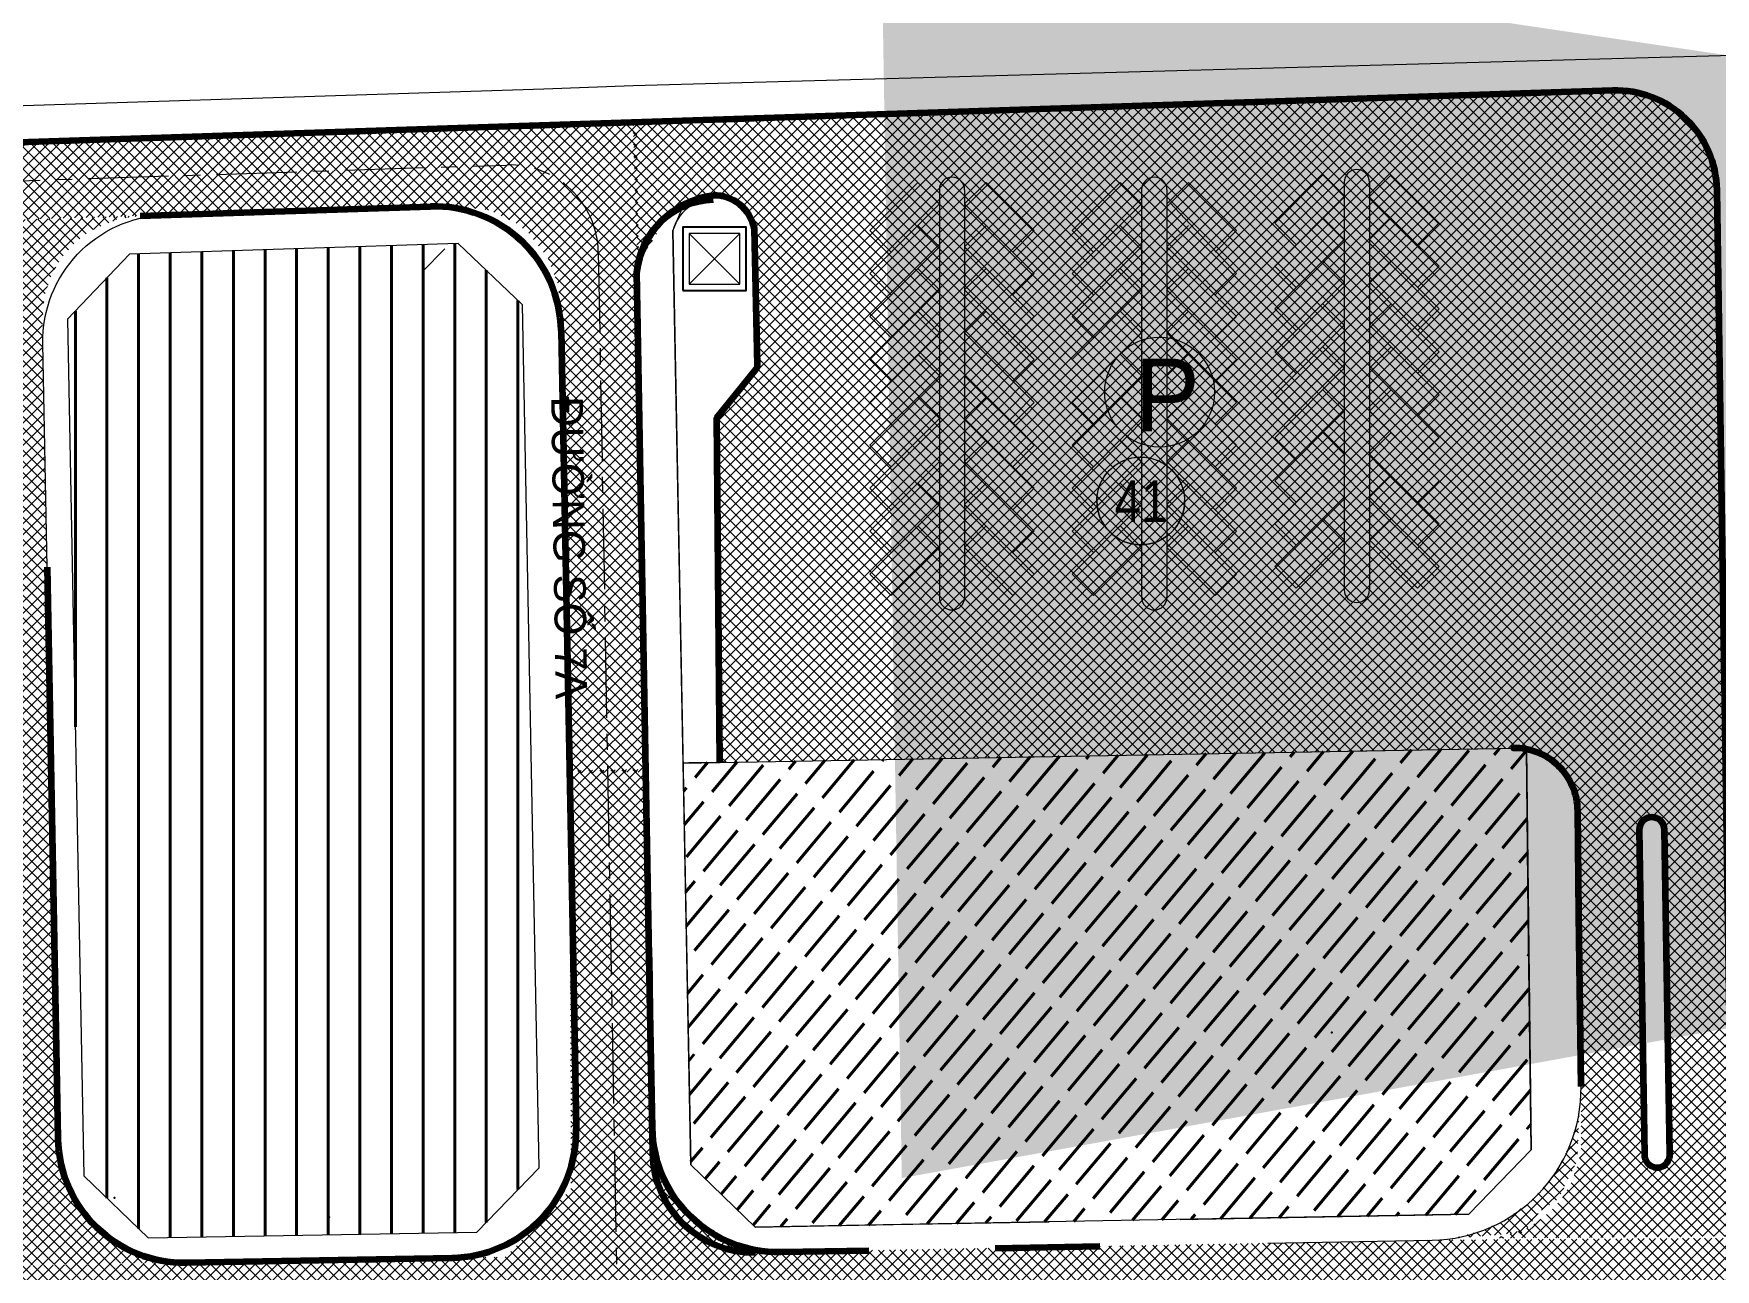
# Model space of a CAD drawing. Header units: millimetres. Extents: x 89040 to 596321, y -313033 to 2401191.
# Drawn here: x 595655.9 to 595788.9, y 1200717.1 to 1200814.8 of the extents above; entities that cross this region are included whole.
import ezdxf

# ---------------------------------------------------------------- set-up
doc = ezdxf.new("R2010")
doc.units = ezdxf.units.MM
doc.header["$MEASUREMENT"] = 0
doc.linetypes.add('CENTER', pattern=[50.800000000000004, 31.75, -6.349999999999999, 6.349999999999999, -6.349999999999999])
doc.layers.get('0').update_dxf_attribs({"color": 251, "lineweight": 9})
for name, color, linetype, lineweight in [('1', 8, 'Continuous', 13), ('2', 6, 'Continuous', 25), ('3', 8, 'Continuous', 9), ('BONGDO', 251, 'Continuous', 9), ('H-Dcu moi', 50, 'Continuous', 40), ('HACHT-CHUNGCU', 41, 'Continuous', 40), ('KICHTHUOC', 2, 'Continuous', 18), ('LEDUONG', 6, 'Continuous', 20), ('LONGDUONG', 4, 'Continuous', 90), ('SO', 61, 'Continuous', 18), ('TEXT', 7, 'Continuous', 25), ('THAY', 163, 'Continuous', 15), ('truc', 8, 'CENTER', 9)]:
    doc.layers.add(name, color=color, linetype=linetype, lineweight=lineweight)
doc.layers.add('DUONG NOI BO CONG TRINH', color=7, linetype='Continuous', lineweight=20, true_color=0x5e5e5e)
doc.layers.add('NOI-SUY-5', color=5, linetype='Continuous')
doc.styles.add('200_dim', font='VAVON.TTF', dxfattribs={"height": 400})
doc.styles.add('FRANKO', font='VFRANKO.TTF')
doc.styles.add('STYLE1', font='VFRANKO.TTF')
doc.styles.add('STYLE2', font='VHELVCN.TTF')
doc.dimstyles.new('dim200', dxfattribs={"dimtxt": 1, "dimasz": 300, "dimexe": 200, "dimexo": 200, "dimgap": 50, "dimtad": 1, "dimdec": 0, "dimtxsty": '200_dim', "dimblk": 'STIK', "dimcen": -250, "dimdle": 100, "dimclrd": 256, "dimclre": 256, "dimclrt": 42, "dimadec": 0, "dimazin": 0, "dimtfac": 1, "dimtdec": 0, "dimtix": 1, "dimtmove": 2, "dimatfit": 3, "dimfxl": 1, "dimlwd": 9, "dimlwe": 9, "dimarcsym": 0})
pattern_1 = [(45, (594650.3527654881, 1198136.11866812), (-0.4419417382415922, 0.4419417382415923), []), (135, (594650.3527654881, 1198136.11866812), (-0.4419417382415923, -0.4419417382415922), [])]
pattern_2 = [(45, (27179.21699432831, -3.795911343069747), (-0.4419417382415922, 0.4419417382415923), []), (135, (27179.21699432831, -3.795911343069747), (-0.4419417382415923, -0.4419417382415922), [])]

# ---------------------------------------------------------------- blocks, each defined once
blk = doc.blocks.new('STIK')
h = blk.add_hatch(color=256)
edge = h.paths.add_edge_path()
edge.add_line((-0.1621320343547268, -0.3742640687123639), (0.374264068712364, 0.1621320343565458))
edge.add_arc((0.2681980515335454, 0.2681980515344549), 0.1500000000005398, 315.0000000002456, 495.0000000002457)
edge.add_line((0.1621320343547268, 0.3742640687123639), (-0.374264068712364, -0.1621320343565458))
edge.add_arc((-0.2681980515335454, -0.2681980515344549), 0.1500000000005398, 135.0000000002456, 315.0000000002456)
for p, q in [((0, 0.2121320343567277), (0, 1)), ((-0.2121320343576372, 0), (-1, 0)), ((1, 0), (0.2121320343576372, 0)), ((0, -1), (0, -0.2121320343567277))]:
    blk.add_line(p, q)
blk.add_lwpolyline([(-0.1621320343547268, -0.3742640687123639), (0.3742640687123639, 0.1621320343565458, 0.9999999999999998), (0.1621320343547268, 0.3742640687123639), (-0.3742640687123639, -0.1621320343565458, 0.9999999999999998)], format="xyb", close=True)

msp = doc.modelspace()

# ---------------------------------------------------------------- hatches: boundary and pattern name
at = {"layer": 'DUONG NOI BO CONG TRINH'}
h = msp.add_hatch(dxfattribs=at)
h.set_pattern_fill('NET', color=256, scale=5, angle=45, style=0)
h.set_pattern_definition(pattern_1)
edge = h.paths.add_edge_path(flags=16)
edge.add_arc((595784.3187717149, 1200726.140799919), 0.9999999999657214, 180.79201040311, 360.7920104164513)
edge.add_line((595785.3186761761, 1200726.154622668), (595784.9007683643, 1200751.845415613))
edge.add_arc((595783.9008639031, 1200751.831592864), 0.9999999999657568, 0.7920104164514769, 180.79201040311)
edge.add_line((595782.9009594419, 1200751.817770115), (595783.3188672537, 1200726.12697717))
edge = h.paths.add_edge_path(flags=16)
edge.add_arc((595783.6758683661, 1200772.6468835), 0.9999999999657214, 180.79201040311, 360.7920104164513)
edge.add_line((595784.6757728272, 1200772.660706249), (595784.2578650155, 1200798.351499195))
edge.add_arc((595783.2579605543, 1200798.337676446), 0.9999999999657568, 0.7920104164514769, 180.79201040311)
edge.add_line((595782.2580560931, 1200798.323853697), (595782.675963905, 1200772.633060751))
edge = h.paths.add_edge_path()
edge.add_arc((595781.0537878235, 1200802.261933951), 7.999999999999999, 0.8695100700182821, 91.86574210378832)
edge.add_line((595780.7933271184, 1200810.257692841), (595703.3119275096, 1200807.733747303))
edge.add_line((595703.3119275097, 1200807.733747303), (595703.6795918643, 1200796.446994737))
edge.add_line((595703.6795918643, 1200796.446994736), (595706.0489402533, 1200800.380361289))
edge.add_line((595706.0489402533, 1200800.380361289), (595707.4315483322, 1200801.141817158))
edge.add_line((595707.4315483322, 1200801.141817158), (595709.1717172768, 1200801.869785498))
edge.add_line((595709.1717172768, 1200801.869785498), (595710.7427985759, 1200801.612828475))
edge.add_line((595710.7427985759, 1200801.612828475), (595711.7731213021, 1200801.248270111))
edge.add_line((595711.7731213021, 1200801.248270111), (595712.3384995336, 1200800.660324462))
edge.add_line((595712.3384995336, 1200800.660324462), (595712.9292073196, 1200799.323765593))
edge.add_line((595712.9292073196, 1200799.323765593), (595713.0490648038, 1200793.94129698))
edge.add_line((595713.0490648038, 1200793.94129698), (595713.1419018152, 1200788.38685724))
edge.add_line((595713.1419018152, 1200788.38685724), (595709.9415220519, 1200784.387269504))
edge.add_line((595709.9415220522, 1200784.387269504), (595710.1798717582, 1200757.159460765))
edge.add_line((595710.1798717581, 1200757.159460765), (595773.0368211541, 1200758.287406613))
edge.add_line((595773.0368211541, 1200758.287406613), (595774.9147836545, 1200757.921331175))
edge.add_line((595774.9147836545, 1200757.921331175), (595776.5209901276, 1200756.873569822))
edge.add_line((595776.5209901276, 1200756.873569822), (595777.7430766734, 1200754.975944142))
edge.add_line((595777.7430766734, 1200754.975944142), (595778.0365244952, 1200753.341872209))
edge.add_line((595778.0365244951, 1200753.341872209), (595778.267958227, 1200734.063771424))
edge.add_line((595778.267958227, 1200734.063771424), (595778.3227643179, 1200726.775924598))
edge.add_line((595778.322764318, 1200726.775924598), (595778.0989880984, 1200725.463488293))
edge.add_line((595778.0989880983, 1200725.463488293), (595777.5073976913, 1200723.881850136))
edge.add_line((595777.5073976913, 1200723.881850136), (595776.8192368725, 1200722.750604356))
edge.add_line((595776.8192368725, 1200722.750604356), (595775.8972274186, 1200721.693316838))
edge.add_line((595775.8972274186, 1200721.693316838), (595774.8673486009, 1200720.855737819))
edge.add_line((595774.8673486009, 1200720.855737819), (595773.877965268, 1200720.278598752))
edge.add_line((595773.877965268, 1200720.278598752), (595771.5450624226, 1200719.549130323))
edge.add_line((595771.5450624226, 1200719.549130323), (595794.4049506247, 1200719.73589292))
edge.add_line((595794.4049506247, 1200719.73589292), (595794.4292812572, 1200721.786912837))
edge.add_line((595794.4292812572, 1200721.786912837), (595794.3777584772, 1200721.786115199))
edge.add_line((595794.3777584773, 1200721.786115199), (595793.2311672849, 1200721.768723998))
edge.add_line((595793.2311672849, 1200721.768723997), (595792.0727145904, 1200722.00141712))
edge.add_line((595792.0727145901, 1200722.00141712), (595791.1429378963, 1200722.614821024))
edge.add_line((595791.1429378963, 1200722.614821024), (595790.2227198534, 1200725.302564054))
edge.add_line((595790.2227198534, 1200725.302564054), (595789.05286662, 1200802.3833358))
h = msp.add_hatch(dxfattribs=at)
h.set_pattern_fill('NET', color=256, scale=5, angle=45, style=0)
h.set_pattern_definition(pattern_2)
h.paths.add_polyline_path([(595698.2952042989, 1200756.309372485), (595704.3719696876, 1200756.400123726), (595703.715505308, 1200800.357429099), (595703.6057072266, 1200807.709583984), (595637.1166471645, 1200805.559255836), (595560.1062654688, 1200803.068656762), (595557.7232870611, 1200802.864305649), (595555.1188897508, 1200801.971946539), (595553.342205612, 1200800.822619952), (595551.5374241839, 1200798.920411793), (595550.611081798, 1200797.364354129), (595549.9959471016, 1200795.722808588), (595549.631600275, 1200793.048077215), (595549.703958254, 1200789.485004598), (595551.085284945, 1200723.378434737), (595550.7243865378, 1200721.002697619), (595550.0678239918, 1200719.474059184), (595549.0476217525, 1200718.044529996), (595547.15896896, 1200716.493298679), (595545.6095786669, 1200715.787127788), (595543.2289251626, 1200715.379724373), (595539.0470843768, 1200715.304627202), (595516.3814790498, 1200714.897600028), (595514.2130661944, 1200715.731909336), (595512.8841144481, 1200716.942450464), (595512.3112053588, 1200717.824990062), (595499.1794835209, 1200716.844586292), (595497.4848576104, 1200713.87578797), (595496.5631389908, 1200713.110061432), (595493.5967033294, 1200712.266595275), (595488.952902841, 1200710.564820406), (595485.656762132, 1200709.051045986), (595481.9771310501, 1200707.027061856), (595480.1630265081, 1200705.885868301), (595479.0523290421, 1200705.136203095), (595477.7958231209, 1200704.23846027), (595476.8032317194, 1200703.982604684), (595475.8725882302, 1200704.129919354), (595475.2878150628, 1200704.391395526), (595474.825259965, 1200704.722676565), (595474.1467927829, 1200705.57350312), (595468.822295147, 1200700.774524694), (595469.4116086448, 1200700.366001323), (595469.949887649, 1200699.687966441), (595470.2584730954, 1200698.806801033), (595470.2231827114, 1200697.749595702), (595470.0913268055, 1200697.338115421), (595474.5032398357, 1200693.27178742), (595478.5104151517, 1200697.143288032), (595484.0390273212, 1200701.247389749), (595488.5638776195, 1200703.795801335), (595493.7946969494, 1200706.006366344), (595499.7780200255, 1200707.701488769), (595504.6447514255, 1200708.487405836), (595511.7051253712, 1200708.81265505), (595519.6571060461, 1200708.955456099), (595540.645537855, 1200709.332364722), (595544.9513915291, 1200709.258644069), (595546.6866822276, 1200708.740649727), (595548.2290451712, 1200707.868836836), (595549.9589828423, 1200706.165079908), (595550.8866976179, 1200704.562201804), (595551.4588283143, 1200702.557350031), (595551.590417246, 1200699.318443907), (595551.9415495769, 1200682.535468622), (595551.2463413826, 1200681.485277894), (595550.7130237996, 1200680.929890457), (595549.7627964302, 1200680.233354086), (595548.9968417482, 1200679.861304477), (595549.1469871028, 1200672.684848323), (595549.8983924292, 1200673.113193555), (595550.4673814822, 1200673.197782827), (595551.7479546566, 1200672.72030087), (595552.157226963, 1200672.226796024), (595552.603363558, 1200650.902928109), (595552.0099632448, 1200650.204562521), (595551.2740935509, 1200649.861422934), (595549.8832134359, 1200650.027347756), (595549.6176276628, 1200650.18977114), (595549.7677730176, 1200643.013314986), (595551.1213343819, 1200642.164755384), (595552.1524516002, 1200641.124958536), (595552.8296272686, 1200640.088263867), (595553.2068382739, 1200622.05881338), (595553.215651444, 1200620.38159624), (595552.8465979062, 1200618.415185805), (595552.2625701051, 1200617.048735408), (595551.5789726236, 1200615.995028141), (595550.423534295, 1200614.777376513), (595548.9607835072, 1200613.785601818), (595547.1568470286, 1200613.097958437), (595543.6363852643, 1200612.849560396), (595538.3991409147, 1200612.807951774), (595538.4468079387, 1200606.808141123), (595546.4432338382, 1200606.871292056), (595552.7769546232, 1200605.063641198), (595556.5528701677, 1200601.336216904), (595558.2755536303, 1200597.958703299), (595559.4714438015, 1200595.0391501), (595563.337006178, 1200587.519724015), (595570.5351180603, 1200591.004014705), (595569.2118509033, 1200593.999411607), (595568.8963522773, 1200596.223920235), (595569.0031965537, 1200597.527029104), (595569.746189997, 1200599.812120252), (595570.7249053738, 1200601.314425428), (595572.5531553043, 1200602.942300996), (595574.7644611677, 1200603.934629689), (595577.6317585201, 1200604.234598591), (595586.1571790436, 1200604.349908114), (595604.8918805158, 1200604.69748206), (595655.1037441652, 1200605.282436372), (595702.1522535562, 1200605.918785179), (595701.9899638806, 1200617.917687715), (595614.9075169088, 1200616.8569068), (595591.9167996474, 1200616.428906716), (595571.2373218519, 1200616.318099998), (595567.0611944685, 1200617.795731745), (595564.7453476929, 1200619.545126398), (595562.6092695192, 1200622.31901194), (595561.2705904176, 1200626.063130595), (595561.0858723876, 1200627.924265088), (595560.9765192019, 1200633.150989167), (595558.1746417411, 1200767.07155425), (595557.8562181423, 1200790.733587669), (595558.6579418714, 1200792.997964024), (595559.908924168, 1200794.731805111), (595561.8961734048, 1200796.256823522), (595563.5497307358, 1200796.927979219), (595565.4586047943, 1200797.221938169), (595570.0015572327, 1200797.366405604), (595665.1573254474, 1200800.392391448), (595689.3388214599, 1200801.161371259), (595691.9783374605, 1200800.801552415), (595694.1235046841, 1200799.759000577), (595695.1044619333, 1200798.964106341), (595696.6190635429, 1200796.991086402), (595697.4076394618, 1200794.877985864), (595697.6157851865, 1200792.047942361)])
h = msp.add_hatch(dxfattribs=at)
h.set_pattern_fill('NET', color=256, scale=5, angle=45, style=0)
h.set_pattern_definition(pattern_1)
h.paths.add_polyline_path([(595642.8405455825, 1200717.20243269), (595667.1364996443, 1200717.643430471), (595664.1263692019, 1200718.332139845), (595662.5142618754, 1200719.152042552), (595660.8958517644, 1200720.418461429), (595659.4993401454, 1200722.094849731), (595658.231905922, 1200724.829737023), (595657.8368366173, 1200727.428929658), (595657.7421875241, 1200732.407628625), (595657.2863063002, 1200756.387735568), (595656.7219432103, 1200786.074168212), (595656.6051310252, 1200792.218682498), (595656.7752029728, 1200794.018423817), (595657.3162998962, 1200795.671348569), (595658.0895820358, 1200797.014710969), (595659.2389494219, 1200798.305352169), (595660.3878327658, 1200799.169754908), (595662.6352378768, 1200800.124786429), (595664.349411585, 1200800.366699511), (595643.0863860666, 1200799.657412478), (595644.0260565324, 1200799.545646863), (595645.7093952796, 1200799.047904294), (595647.1528431665, 1200798.258529124), (595648.1243713681, 1200797.470123457), (595649.1671978629, 1200796.258647052), (595649.8508420261, 1200795.07932067), (595650.3009813749, 1200793.883899687), (595650.5736634634, 1200792.463843227), (595650.6411850288, 1200790.265154961), (595650.7338497418, 1200785.390837678), (595651.1166050493, 1200765.181238609), (595650.8352255902, 1200763.078170149), (595649.9309870498, 1200760.990272378), (595648.8770386267, 1200759.629895979), (595646.4809069802, 1200757.923038245), (595643.260245267, 1200757.182528245), (595638.535513089, 1200757.097681873), (595587.2575049653, 1200756.176835398), (595566.3884635816, 1200755.802070779), (595564.5909877536, 1200755.973595968), (595563.2116106423, 1200756.398104561), (595562.2426638374, 1200756.873825165), (595560.3304154113, 1200758.413780255), (595559.6915652883, 1200759.212229237), (595559.024276801, 1200760.356407857), (595558.5911526381, 1200761.472407372), (595558.287615819, 1200762.974434916), (595558.7329513269, 1200742.473572961), (595559.0301426706, 1200744.063030625), (595559.4271363395, 1200745.127033026), (595560.1742953479, 1200746.426082599), (595561.0635922059, 1200747.721794413), (595562.4933837638, 1200748.607132197), (595563.3816642322, 1200749.082543511), (595564.8582573449, 1200749.58942471), (595566.561367047, 1200749.804208383), (595570.9060309861, 1200749.88222952), (595608.6420411349, 1200750.55988985), (595643.391127296, 1200751.183911231), (595645.5984737329, 1200750.914438646), (595647.5532612912, 1200750.102693748), (595648.901633738, 1200749.354210053), (595649.9203608743, 1200748.004349903), (595650.6425080684, 1200746.856716114), (595651.2139144657, 1200745.428123533), (595651.5333222619, 1200743.337259861), (595651.6223132577, 1200738.656186188), (595651.7793523471, 1200726.059693652), (595651.2893948711, 1200723.882012096), (595650.7265662181, 1200722.567977238), (595649.9373294034, 1200721.285281174), (595648.4310645743, 1200719.632371019), (595646.3585294664, 1200718.231649794), (595644.5211805665, 1200717.51853254)])
h = msp.add_hatch(dxfattribs=at)
h.set_pattern_fill('NET', color=256, scale=5, angle=45, style=0)
h.set_pattern_definition(pattern_1)
edge = h.paths.add_edge_path()
edge.add_arc((595783.6758683661, 1200772.6468835), 0.9999999999657214, 180.79201040311, 360.7920104164513)
edge.add_line((595784.6757728272, 1200772.660706249), (595784.2578650155, 1200798.351499195))
edge.add_arc((595783.2579605543, 1200798.337676446), 0.9999999999657568, 0.7920104164514769, 180.79201040311)
edge.add_line((595782.2580560931, 1200798.323853697), (595782.675963905, 1200772.633060751))
h = msp.add_hatch(dxfattribs=at)
h.set_pattern_fill('NET', color=256, scale=5, angle=45, style=0)
h.set_pattern_definition(pattern_1)
edge = h.paths.add_edge_path(flags=16)
edge.add_line((595716.9631499969, 1200611.258342269), (595767.9398097624, 1200612.173777153))
edge.add_arc((595767.9218547352, 1200613.173615948), 0.9999999998903244, 271.0288025610777, 451.0288025610777)
edge.add_line((595767.9038997081, 1200614.173454744), (595716.9272399425, 1200613.25801986))
edge.add_arc((595716.9451949697, 1200612.258181065), 0.9999999999366532, 91.0288025610777, 271.0288025610777)
edge = h.paths.add_edge_path(flags=16)
edge.add_arc((595785.6860636629, 1200631.056182514), 0.9999999999657392, 180.7920104164503, 360.7920104031121)
edge.add_line((595786.6859681242, 1200631.070005263), (595785.6538990675, 1200704.727401138))
edge.add_arc((595784.6539946065, 1200704.713578389), 0.9999999999657392, 0.7920104164503425, 180.7920104031121)
edge.add_line((595783.6540901451, 1200704.69975564), (595784.6861592018, 1200631.042359765))
edge = h.paths.add_edge_path()
edge.add_line((595814.2461428137, 1200619.435887551), (595814.3161257951, 1200614.441550617))
edge.add_line((595814.3161257954, 1200614.441550616), (595804.4006726658, 1200614.302610656))
edge.add_line((595804.4006726656, 1200614.302610656), (595803.6839939515, 1200614.265680326))
edge.add_line((595803.6839939515, 1200614.265680326), (595803.2387065612, 1200614.020439906))
edge.add_line((595803.2387065612, 1200614.020439906), (595803.0177561472, 1200613.710121133))
edge.add_line((595803.0177561474, 1200613.710121133), (595802.9279270862, 1200613.295888273))
edge.add_line((595802.9279270861, 1200613.295888273), (595803.2398163242, 1200612.57028261))
edge.add_line((595803.2398163242, 1200612.57028261), (595803.9279270861, 1200612.295888274))
edge.add_line((595803.9279270861, 1200612.295888273), (595805.5022864604, 1200612.317850881))
edge.add_line((595805.5022864604, 1200612.317850881), (595814.3146844783, 1200612.441334318))
edge.add_line((595814.3146844783, 1200612.441334318), (595814.3823735036, 1200607.436739817))
edge.add_line((595814.3823735036, 1200607.436739816), (595804.0198218887, 1200607.296582403))
edge.add_line((595804.0198218887, 1200607.296582403), (595801.4357556046, 1200606.979183578))
edge.add_line((595801.4357556046, 1200606.979183578), (595798.9422325615, 1200606.093219133))
edge.add_line((595798.9422325615, 1200606.093219133), (595797.2766769658, 1200605.111699075))
edge.add_line((595797.2766769658, 1200605.111699075), (595795.5816004204, 1200603.666144964))
edge.add_line((595795.5816004204, 1200603.666144964), (595794.2854299647, 1200602.084114375))
edge.add_line((595794.2854299647, 1200602.084114374), (595793.3741451822, 1200600.51187805))
edge.add_line((595793.3741451822, 1200600.51187805), (595792.4128137734, 1200597.639394947))
edge.add_line((595792.4128137735, 1200597.639394947), (595792.1821115642, 1200595.297679868))
edge.add_line((595792.1821115642, 1200595.297679868), (595792.2301275423, 1200591.741378923))
edge.add_line((595792.2301275423, 1200591.741378923), (595792.5578769835, 1200568.032771819))
edge.add_line((595792.5578769835, 1200568.032771819), (595787.5583546769, 1200567.963658074))
edge.add_line((595787.5583546772, 1200567.963658073), (595787.183735723, 1200595.062693132))
edge.add_line((595787.183735723, 1200595.062693133), (595787.0729991022, 1200595.50645158))
edge.add_line((595787.0729991022, 1200595.50645158), (595786.7969115978, 1200595.838890954))
edge.add_line((595786.796911598, 1200595.838890954), (595786.4129298262, 1200596.022273613))
edge.add_line((595786.4129298262, 1200596.022273613), (595786.1704212123, 1200596.018921157))
edge.add_line((595786.1704212123, 1200596.018921157), (595785.9294877261, 1200596.01598432))
edge.add_line((595785.9294877261, 1200596.01598432), (595785.5150855688, 1200595.792361606))
edge.add_line((595785.5150855688, 1200595.792361606), (595785.3149486159, 1200595.543888512))
edge.add_line((595785.3149486159, 1200595.543888512), (595785.2060249654, 1200595.258381353))
edge.add_line((595785.2060249654, 1200595.258381353), (595785.1838312619, 1200595.048870383))
edge.add_line((595785.1838312618, 1200595.048870383), (595785.5557029913, 1200568.141651254))
edge.add_line((595785.5557029913, 1200568.141651254), (595780.5561806851, 1200568.072537508))
edge.add_line((595780.5561806851, 1200568.072537508), (595780.1662128614, 1200595.489176159))
edge.add_line((595780.1662128614, 1200595.489176159), (595779.9133730103, 1200597.351421815))
edge.add_line((595779.9133730105, 1200597.351421816), (595779.491648267, 1200598.831855871))
edge.add_line((595779.491648267, 1200598.831855871), (595778.9346569165, 1200600.14499551))
edge.add_line((595778.9346569163, 1200600.144995509), (595777.4465726904, 1200602.441716661))
edge.add_line((595777.4465726904, 1200602.441716661), (595776.553867448, 1200603.411321963))
edge.add_line((595776.553867448, 1200603.411321963), (595775.7071311206, 1200604.160869446))
edge.add_line((595775.7071311206, 1200604.160869446), (595775.0495706727, 1200604.653736871))
edge.add_line((595775.0495706727, 1200604.653736871), (595773.904129058, 1200605.360510572))
edge.add_line((595773.904129058, 1200605.360510572), (595772.1722813033, 1200606.129149753))
edge.add_line((595772.1722813033, 1200606.129149753), (595770.8602918033, 1200606.508886149))
edge.add_line((595770.8602918033, 1200606.508886149), (595769.3756444304, 1200606.751636746))
edge.add_line((595769.3756444304, 1200606.751636746), (595768.0231126762, 1200606.809713355))
edge.add_line((595768.0231126762, 1200606.809713355), (595764.051199425, 1200606.755991733))
edge.add_line((595764.0511994248, 1200606.755991733), (595749.1034712867, 1200606.55381808))
edge.add_line((595749.103471287, 1200606.55381808), (595723.7086278191, 1200606.210343259))
edge.add_line((595723.708627819, 1200606.210343259), (595702.1522535561, 1200605.918785179))
edge.add_line((595702.1522535562, 1200605.918785179), (595701.9899638806, 1200617.917687715))
edge.add_line((595701.9899638806, 1200617.917687715), (595767.8500730366, 1200618.808470494))
edge.add_line((595767.8500730366, 1200618.808470494), (595769.6860093425, 1200618.974913737))
edge.add_line((595769.6860093425, 1200618.974913736), (595772.3921374768, 1200619.767941325))
edge.add_line((595772.3921374768, 1200619.767941325), (595774.4965724716, 1200620.926057791))
edge.add_line((595774.4965724716, 1200620.926057791), (595776.2882945057, 1200622.438907934))
edge.add_line((595776.2882945054, 1200622.438907934), (595777.9243075198, 1200624.545298841))
edge.add_line((595777.9243075198, 1200624.545298841), (595779.1481178334, 1200627.249180542))
edge.add_line((595779.1481178334, 1200627.249180542), (595779.5782057479, 1200629.189394211))
edge.add_line((595779.5782057479, 1200629.189394211), (595779.6728365385, 1200631.971530706))
edge.add_line((595779.6728365385, 1200631.971530706), (595779.2862264938, 1200659.937972436))
edge.add_line((595779.2862264938, 1200659.937972436), (595779.0089385677, 1200679.996314776))
edge.add_line((595779.0089385677, 1200679.996314776), (595778.56849636, 1200706.642529516))
edge.add_line((595778.56849636, 1200706.642529516), (595778.0959771344, 1200708.402476766))
edge.add_line((595778.0959771344, 1200708.402476766), (595777.429017251, 1200709.719302732))
edge.add_line((595777.4290172509, 1200709.719302732), (595776.2223993066, 1200711.20760882))
edge.add_line((595776.2223993067, 1200711.20760882), (595774.7304594087, 1200712.34634772))
edge.add_line((595774.7304594087, 1200712.34634772), (595772.6677183677, 1200713.204555419))
edge.add_line((595772.6677183677, 1200713.204555419), (595769.7838972083, 1200713.447213525))
edge.add_line((595769.7838972083, 1200713.447213526), (595768.0010599742, 1200713.415197474))
edge.add_line((595768.0010599742, 1200713.415197474), (595707.0429882072, 1200712.32051717))
edge.add_line((595707.0429882072, 1200712.32051717), (595705.2640223759, 1200713.0176026))
edge.add_line((595705.2640223759, 1200713.0176026), (595703.297921728, 1200713.868952411))
edge.add_line((595703.2979217282, 1200713.868952411), (595700.9397887662, 1200715.176980426))
edge.add_line((595700.9397887661, 1200715.176980426), (595699.7589356804, 1200717.994735415))
edge.add_line((595699.7589356804, 1200717.994735415), (595698.3826627862, 1200720.417813158))
edge.add_line((595698.3826627862, 1200720.417813158), (595698.4211736739, 1200725.160365572))
edge.add_line((595698.4211736739, 1200725.160365572), (595698.2912603004, 1200756.516833334))
edge.add_line((595698.2912603004, 1200756.516833334), (595704.3688712508, 1200756.607597203))
edge.add_line((595704.3688712508, 1200756.607597203), (595704.8618187574, 1200727.634876539))
edge.add_line((595704.8618187573, 1200727.634876539), (595705.5510093159, 1200724.728308314))
edge.add_line((595705.551009316, 1200724.728308314), (595706.6781475522, 1200722.667341054))
edge.add_line((595706.678147552, 1200722.667341054), (595707.8883011829, 1200721.262348174))
edge.add_line((595707.8883011829, 1200721.262348174), (595711.6146146723, 1200718.993069673))
edge.add_line((595711.6146146723, 1200718.993069673), (595714.8274794715, 1200718.462890145))
edge.add_line((595714.8274794715, 1200718.462890145), (595735.1735599091, 1200718.826651168))
edge.add_line((595735.1735599091, 1200718.826651168), (595767.347880823, 1200719.410404292))
edge.add_line((595767.347880823, 1200719.410404292), (595794.4440368583, 1200719.597987096))
edge.add_line((595794.4440368583, 1200719.597987096), (595794.5912064948, 1200711.788080873))
edge.add_line((595794.5912064948, 1200711.788080873), (595793.1482841539, 1200711.75124812))
edge.add_line((595793.1482841539, 1200711.75124812), (595792.0324740042, 1200711.393358651))
edge.add_line((595792.0324740042, 1200711.393358651), (595791.3350873, 1200710.858887074))
edge.add_line((595791.3350873, 1200710.858887074), (595790.8581531307, 1200710.212426019))
edge.add_line((595790.8581531307, 1200710.212426019), (595790.5863701957, 1200709.528811155))
edge.add_line((595790.5863701957, 1200709.528811155), (595790.4889902738, 1200708.770657686))
edge.add_line((595790.4889902738, 1200708.770657686), (595790.7212771587, 1200693.680528132))
edge.add_line((595790.7212771587, 1200693.680528132), (595791.685639038, 1200631.128369089))
edge.add_line((595791.685639038, 1200631.128369089), (595791.9615579713, 1200628.730493976))
edge.add_line((595791.9615579713, 1200628.730493976), (595792.4296354887, 1200627.131527576))
edge.add_line((595792.4296354887, 1200627.131527576), (595793.6816119137, 1200624.665337302))
edge.add_line((595793.6816119137, 1200624.665337302), (595795.3160274768, 1200622.693730933))
edge.add_line((595795.3160274768, 1200622.693730933), (595797.8272139297, 1200620.820833516))
edge.add_line((595797.8272139297, 1200620.820833516), (595801.4864741729, 1200619.49726301))
edge.add_line((595801.4864741729, 1200619.49726301), (595803.684492573, 1200619.294242077))
edge.add_line((595803.684492573, 1200619.294242077), (595808.0870658506, 1200619.35264724))
edge.add_line((595808.0870658506, 1200619.35264724), (595814.2460998943, 1200619.438950501))
h = msp.add_hatch(dxfattribs=at)
h.set_pattern_fill('NET', color=256, scale=5, angle=45, style=0)
h.set_pattern_definition(pattern_2)
h.paths.add_polyline_path([(595768.0577381797, 1200719.516815265), (595773.7951639821, 1200720.000532945), (595775.043361043, 1200721.669917669), (595776.5009000959, 1200722.65158569), (595777.9812731358, 1200725.644052206), (595778.1544460923, 1200729.188993753), (595777.4582821678, 1200726.969214607), (595776.1241515324, 1200724.494700074), (595774.1925613274, 1200722.347215466), (595772.1313132538, 1200720.898961216), (595770.4040030255, 1200720.110701539)])
h = msp.add_hatch(dxfattribs=at)
h.set_pattern_fill('NET', color=256, scale=5, angle=45, style=0)
h.set_pattern_definition(pattern_1)
edge = h.paths.add_edge_path()
edge.add_line((595614.3906947048, 1200710.656674503), (595709.1220379554, 1200712.357852584))
edge.add_arc((595708.9426248722, 1200722.348601094), 9.99235932366684, 179.378198319715, 271.0288025614543, ccw=False)
edge.add_line((595698.9508539751, 1200722.457040912), (595698.9213738091, 1200723.947091908))
edge.add_line((595698.9213738091, 1200723.947091908), (595693.261459134, 1200718.073996928))
edge.add_line((595693.2614591343, 1200718.073996928), (595612.6126488205, 1200716.625711876))
edge.add_arc((595613.5610154208, 1200703.584157642), 13.075990824518, 94.15916125986796, 185.0625463744634)
edge.add_line((595600.5360345358, 1200702.430290673), (595602.1638217682, 1200624.627392786))
edge.add_arc((595594.165572103, 1200624.46005392), 8.00000000008138, -89.225100252912, 1.1985637579396098, ccw=False)
edge.add_line((595594.2737652203, 1200616.460785563), (595616.2723545985, 1200616.758324768))
edge.add_arc((595616.1641614813, 1200624.757593125), 8.000000000010678, 181.1985637512786, 270.77489974627474, ccw=False)
edge.add_line((595608.1659118162, 1200624.59025426), (595606.5360852574, 1200702.490625274))
edge.add_arc((595614.5343349214, 1200702.65796414), 7.999999999154018, 91.02880255598433, 181.1985637580069, ccw=False)
at = {"layer": 'H-Dcu moi'}
h = msp.add_hatch(dxfattribs=at)
h.set_pattern_fill('ANSI31', color=256, scale=20, angle=45, style=0)
h.set_pattern_definition([(90, (27179.21699432831, -3.795911343069747), (-2.5, 4e-16), [])])
h.paths.add_polyline_path([(595694.5909698609, 1200793.324755934), (595689.4984592278, 1200798.164931284), (595663.5086565315, 1200797.338446705), (595658.6062196408, 1200792.18042862), (595659.8933374655, 1200724.475900642), (595664.9875683137, 1200719.56657906), (595690.9833969345, 1200720.033410125), (595695.8875540409, 1200725.122281979)])
at = {"layer": 'HACHT-CHUNGCU'}
h = msp.add_hatch(dxfattribs=at)
h.set_pattern_fill('ACAD_ISO02W100,_O', color=256, scale=0.35, angle=50)
h.set_pattern_definition([(49.99999999999999, (27179.21699432831, -3.795911343069747), (-1.340577775458211, 1.124878316951443), [4.199999999999998, -1.049999999999999])])
h.paths.add_polyline_path([(595774.3642736915, 1200726.531497863), (595769.4292273454, 1200721.442134235), (595712.979857082, 1200720.428420843), (595707.8856262334, 1200725.337742425), (595707.2793799194, 1200757.107345758), (595771.5833913569, 1200758.262112186), (595772.9470460181, 1200758.286600591), (595773.7442332986, 1200758.237110448), (595773.9833966547, 1200758.196988553)])

# ---------------------------------------------------------------- linework, layer by layer
at = {"layer": '1'}
for p, q in [((595757.876009903, 1200803.589541359), (595754.0730661779, 1200799.786597634)), ((595759.5730661779, 1200801.892485084), (595757.876009903, 1200803.589541359)), ((595761.5314938498, 1200801.850912756), (595763.2285501247, 1200803.547969031)), ((595763.2285501247, 1200803.547969031), (595767.0314938498, 1200799.745025306)), ((595725.8514293908, 1200802.99690383), (595722.0484856655, 1200799.193960105)), ((595727.5484856655, 1200801.299847555), (595725.8514293908, 1200802.99690383)), ((595729.5484856655, 1200801.299847555), (595731.2455419403, 1200802.99690383)), ((595731.2455419403, 1200802.99690383), (595735.0484856655, 1200799.193960105)), ((595741.8514293906, 1200802.99690383), (595738.0484856655, 1200799.193960105)), ((595743.5484856655, 1200801.299847555), (595741.8514293906, 1200802.99690383)), ((595745.5484856655, 1200801.299847555), (595747.2455419403, 1200802.99690383)), ((595747.2455419403, 1200802.99690383), (595751.0484856655, 1200799.193960105)), ((595727.5484856655, 1200801.299847555), (595722.0484856655, 1200795.799847556)), ((595729.5484856655, 1200801.299847555), (595735.0484856655, 1200795.799847556)), ((595743.5484856655, 1200801.299847555), (595738.0484856655, 1200795.799847556)), ((595745.7657832622, 1200801.412519095), (595751.0484856655, 1200795.799847556)), ((595759.5730661779, 1200801.892485084), (595754.0730661779, 1200796.392485084)), ((595761.5314938498, 1200801.850912756), (595767.0730661779, 1200796.392485084)), ((595727.5484856655, 1200797.905735006), (595725.8514293908, 1200799.602791281)), ((595729.5484856655, 1200797.905735006), (595731.2455419403, 1200799.602791281)), ((595743.5484856655, 1200797.905735006), (595741.8514293906, 1200799.602791281)), ((595745.5484856655, 1200797.905735006), (595747.2455419403, 1200799.602791281)), ((595754.0730661779, 1200799.786597634), (595755.7701224526, 1200798.089541359)), ((595759.5730661779, 1200798.498372535), (595757.876009903, 1200800.19542881)), ((595761.5730661779, 1200798.498372535), (595763.2701224529, 1200800.19542881)), ((595767.0314938498, 1200799.745025306), (595765.3344375751, 1200798.047969031)), ((595722.0484856655, 1200799.193960105), (595723.7455419403, 1200797.49690383)), ((595735.0484856655, 1200799.193960105), (595733.3514293906, 1200797.49690383)), ((595738.0484856655, 1200799.193960105), (595739.7455419403, 1200797.49690383)), ((595751.0484856655, 1200799.193960105), (595749.3514293906, 1200797.49690383)), ((595759.5730661779, 1200798.498372535), (595754.0730661779, 1200792.998372535)), ((595761.5730661779, 1200798.498372535), (595767.0730661779, 1200792.998372535)), ((595727.5484856655, 1200797.905735006), (595722.0484856655, 1200792.405735006)), ((595729.5484856655, 1200797.905735006), (595735.0484856655, 1200792.405735006)), ((595743.5484856655, 1200797.905735006), (595738.0484856655, 1200792.405735006)), ((595745.5484856655, 1200797.905735006), (595751.0484856655, 1200792.405735006)), ((595759.5730661779, 1200795.104259985), (595757.876009903, 1200796.80131626)), ((595761.5730661779, 1200795.104259985), (595763.2701224529, 1200796.80131626)), ((595722.0484856655, 1200795.799847556), (595723.7455419403, 1200794.102791281)), ((595727.5484856655, 1200794.511622456), (595725.8514293908, 1200796.208678731)), ((595729.5484856655, 1200794.511622456), (595731.2455419403, 1200796.208678731)), ((595735.0484856655, 1200795.799847556), (595733.3514293906, 1200794.102791281)), ((595738.0484856655, 1200795.799847556), (595739.7455419403, 1200794.102791281)), ((595743.5484856655, 1200794.511622456), (595741.8514293906, 1200796.208678731)), ((595745.5484856655, 1200794.511622456), (595747.2455419403, 1200796.208678731)), ((595751.0484856655, 1200795.799847556), (595749.3514293906, 1200794.102791281)), ((595754.0730661779, 1200796.392485084), (595755.7701224526, 1200794.69542881)), ((595767.0730661779, 1200796.392485084), (595765.376009903, 1200794.69542881)), ((595727.5484856655, 1200794.511622456), (595722.0484856655, 1200789.011622456)), ((595729.5484856655, 1200794.511622456), (595735.0484856655, 1200789.011622456)), ((595743.5484856655, 1200794.511622456), (595738.0484856655, 1200789.011622456)), ((595745.5484856655, 1200794.511622456), (595751.0484856655, 1200789.011622456)), ((595759.5730661779, 1200795.104259985), (595754.0730661779, 1200789.604259985)), ((595761.5730661779, 1200795.104259985), (595767.0730661779, 1200789.604259985)), ((595727.5484856655, 1200791.117509907), (595725.8514293908, 1200792.814566181)), ((595729.5484856655, 1200791.117509907), (595731.2455419403, 1200792.814566181)), ((595743.5484856655, 1200791.117509907), (595741.8514293906, 1200792.814566181)), ((595745.5484856655, 1200791.117509907), (595747.2455419403, 1200792.814566181)), ((595754.0730661779, 1200792.998372535), (595755.7701224526, 1200791.30131626)), ((595759.5730661779, 1200791.710147435), (595757.876009903, 1200793.40720371)), ((595761.5730661779, 1200791.710147435), (595763.2701224529, 1200793.40720371)), ((595767.0730661779, 1200792.998372535), (595765.376009903, 1200791.30131626)), ((595722.0484856655, 1200792.405735006), (595723.7455419403, 1200790.708678731)), ((595735.0484856655, 1200792.405735006), (595733.3514293906, 1200790.708678731)), ((595738.0484856655, 1200792.405735006), (595739.7455419403, 1200790.708678731)), ((595751.0484856655, 1200792.405735006), (595749.3514293906, 1200790.708678731)), ((595759.5730661779, 1200791.710147435), (595754.0730661779, 1200786.210147435)), ((595761.5730661779, 1200791.710147435), (595767.0730661779, 1200786.210147435)), ((595727.5484856655, 1200791.117509907), (595722.0484856655, 1200785.617509907)), ((595729.5484856655, 1200791.117509907), (595735.0484856655, 1200785.617509907)), ((595743.5484856655, 1200791.117509907), (595738.0484856655, 1200785.617509907)), ((595745.5484856655, 1200791.117509907), (595751.0484856655, 1200785.617509907)), ((595722.0484856655, 1200789.011622456), (595723.7455419403, 1200787.314566181)), ((595727.5484856655, 1200787.723397357), (595725.8514293908, 1200789.420453632)), ((595729.5484856655, 1200787.723397357), (595731.2455419403, 1200789.420453632)), ((595735.0484856655, 1200789.011622456), (595733.3514293906, 1200787.314566181)), ((595738.0484856655, 1200789.011622456), (595739.7455419403, 1200787.314566181)), ((595743.5484856655, 1200787.723397357), (595741.8514293906, 1200789.420453632)), ((595745.5484856655, 1200787.723397357), (595747.2455419403, 1200789.420453632)), ((595751.0484856655, 1200789.011622456), (595749.3514293906, 1200787.314566181)), ((595754.0730661779, 1200789.604259985), (595755.7701224526, 1200787.90720371)), ((595759.5730661779, 1200788.316034886), (595757.876009903, 1200790.013091161)), ((595761.5730661779, 1200788.316034886), (595763.2701224529, 1200790.013091161)), ((595767.0730661779, 1200789.604259985), (595765.376009903, 1200787.90720371)), ((595727.5484856655, 1200787.723397357), (595722.0484856655, 1200782.223397357)), ((595729.5484856655, 1200787.723397357), (595735.0484856655, 1200782.223397357)), ((595743.5484856655, 1200787.723397357), (595738.0484856655, 1200782.223397357)), ((595745.5484856655, 1200787.723397357), (595751.0484856655, 1200782.223397357)), ((595759.5730661779, 1200788.316034886), (595754.0730661779, 1200782.816034886)), ((595761.5730661779, 1200788.316034886), (595767.0730661779, 1200782.816034886)), ((595754.0730661779, 1200786.210147435), (595755.7701224526, 1200784.51309116)), ((595759.5730661779, 1200784.921922336), (595757.876009903, 1200786.618978611)), ((595761.5730661779, 1200784.921922336), (595763.2701224529, 1200786.618978611)), ((595767.0730661779, 1200786.210147435), (595765.376009903, 1200784.51309116)), ((595722.0484856655, 1200785.617509907), (595723.7455419403, 1200783.920453632)), ((595727.5484856655, 1200784.329284807), (595725.8514293908, 1200786.026341082)), ((595729.5484856655, 1200784.329284807), (595731.2455419403, 1200786.026341082)), ((595735.0484856655, 1200785.617509907), (595733.3514293906, 1200783.920453632)), ((595738.0484856655, 1200785.617509907), (595739.7455419403, 1200783.920453632)), ((595743.5484856655, 1200784.329284807), (595741.8514293906, 1200786.026341082)), ((595745.5484856655, 1200784.329284807), (595747.2455419403, 1200786.026341082)), ((595751.0484856655, 1200785.617509907), (595749.3514293906, 1200783.920453632)), ((595759.5730661779, 1200784.921922336), (595754.0730661779, 1200779.421922336)), ((595761.5730661779, 1200784.921922336), (595767.0730661779, 1200779.421922336)), ((595727.5484856655, 1200784.329284807), (595722.0484856655, 1200778.829284807)), ((595729.5484856655, 1200784.329284807), (595735.0484856655, 1200778.829284807)), ((595743.5484856655, 1200784.329284807), (595738.0484856655, 1200778.829284807)), ((595745.5484856655, 1200784.329284807), (595751.0484856655, 1200778.829284807)), ((595722.0484856655, 1200782.223397357), (595723.7455419403, 1200780.526341082)), ((595727.5484856655, 1200780.935172257), (595725.8514293908, 1200782.632228532)), ((595729.5484856655, 1200780.935172257), (595731.2455419403, 1200782.632228532)), ((595735.0484856655, 1200782.223397357), (595733.3514293906, 1200780.526341082)), ((595738.0484856655, 1200782.223397357), (595739.7455419403, 1200780.526341082)), ((595743.5484856655, 1200780.935172257), (595741.8514293906, 1200782.632228532)), ((595745.5484856655, 1200780.935172257), (595747.2455419403, 1200782.632228532)), ((595751.0484856655, 1200782.223397357), (595749.3514293906, 1200780.526341082)), ((595754.0730661779, 1200782.816034886), (595755.7701224526, 1200781.118978611)), ((595759.5730661779, 1200781.527809786), (595757.876009903, 1200783.224866061)), ((595761.5730661779, 1200781.527809786), (595763.2701224529, 1200783.224866061)), ((595767.0730661779, 1200782.816034886), (595765.376009903, 1200781.118978611)), ((595727.5484856655, 1200780.935172257), (595722.0484856655, 1200775.435172257)), ((595729.5484856655, 1200780.935172257), (595735.0484856655, 1200775.435172257)), ((595743.5484856655, 1200780.935172257), (595738.0484856655, 1200775.435172257)), ((595745.5484856655, 1200780.935172257), (595751.0484856655, 1200775.435172257)), ((595759.5730661779, 1200781.527809786), (595754.0730661779, 1200776.027809786)), ((595761.5730661779, 1200781.527809786), (595767.0730661779, 1200776.027809786)), ((595759.5730661779, 1200778.133697236), (595757.876009903, 1200779.830753511)), ((595761.5730661779, 1200778.133697236), (595763.2701224529, 1200779.830753511)), ((595722.0484856655, 1200778.829284807), (595723.7455419403, 1200777.132228532)), ((595727.5484856655, 1200777.541059708), (595725.8514293908, 1200779.238115983)), ((595729.5484856655, 1200777.541059708), (595731.2455419403, 1200779.238115983)), ((595735.0484856655, 1200778.829284807), (595733.3514293906, 1200777.132228532)), ((595738.0484856655, 1200778.829284807), (595739.7455419403, 1200777.132228532)), ((595743.5484856655, 1200777.541059708), (595741.8514293906, 1200779.238115983)), ((595745.5484856655, 1200777.541059708), (595747.2455419403, 1200779.238115983)), ((595751.0484856655, 1200778.829284807), (595749.3514293906, 1200777.132228532)), ((595754.0730661779, 1200779.421922336), (595755.7701224526, 1200777.724866061)), ((595759.5730661779, 1200778.133697236), (595754.0730661779, 1200772.633697236)), ((595761.5730661779, 1200778.133697236), (595767.0730661779, 1200772.633697236)), ((595767.0730661779, 1200779.421922336), (595765.376009903, 1200777.724866061)), ((595727.5484856655, 1200777.541059708), (595722.0484856655, 1200772.041059708)), ((595729.5484856655, 1200777.541059708), (595735.0484856655, 1200772.041059708)), ((595743.5484856655, 1200777.541059708), (595738.0484856655, 1200772.041059708)), ((595745.5484856655, 1200777.541059708), (595751.0484856655, 1200772.041059708)), ((595727.5484856655, 1200774.146947158), (595725.8514293908, 1200775.844003433)), ((595729.5484856655, 1200774.146947158), (595731.2455419403, 1200775.844003433)), ((595743.5484856655, 1200774.146947158), (595741.8514293906, 1200775.844003433)), ((595745.5484856655, 1200774.146947158), (595747.2455419403, 1200775.844003433)), ((595754.0730661779, 1200776.027809786), (595755.7701224526, 1200774.330753511)), ((595759.5730661779, 1200774.739584687), (595757.876009903, 1200776.436640962)), ((595761.5730661779, 1200774.739584687), (595763.2701224529, 1200776.436640962)), ((595767.0730661779, 1200776.027809786), (595765.376009903, 1200774.330753511)), ((595722.0484856655, 1200775.435172257), (595723.7455419403, 1200773.738115982)), ((595727.5484856655, 1200774.146947158), (595723.7455419403, 1200770.344003433)), ((595729.5484856655, 1200774.146947158), (595733.3514293906, 1200770.344003433)), ((595735.0484856655, 1200775.435172257), (595733.3514293906, 1200773.738115982)), ((595738.0484856655, 1200775.435172257), (595739.7455419403, 1200773.738115982)), ((595743.5484856655, 1200774.146947158), (595739.7455419403, 1200770.344003433)), ((595745.5484856655, 1200774.146947158), (595749.3514293906, 1200770.344003433)), ((595751.0484856655, 1200775.435172257), (595749.3514293906, 1200773.738115982)), ((595759.5730661779, 1200774.739584687), (595755.7701224526, 1200770.936640962)), ((595761.5730661779, 1200774.739584687), (595765.376009903, 1200770.936640962)), ((595722.0484856655, 1200772.041059708), (595723.7455419403, 1200770.344003433)), ((595722.0484856655, 1200772.041059708), (595723.7455419403, 1200770.344003433)), ((595722.0484856655, 1200772.041059708), (595723.7455419403, 1200770.344003433)), ((595735.0484856655, 1200772.041059708), (595733.3514293906, 1200770.344003433)), ((595735.0484856655, 1200772.041059708), (595733.3514293906, 1200770.344003433)), ((595735.0484856655, 1200772.041059708), (595733.3514293906, 1200770.344003433)), ((595738.0484856655, 1200772.041059708), (595739.7455419403, 1200770.344003433)), ((595738.0484856655, 1200772.041059708), (595739.7455419403, 1200770.344003433)), ((595738.0484856655, 1200772.041059708), (595739.7455419403, 1200770.344003433)), ((595751.0484856655, 1200772.041059708), (595749.3514293906, 1200770.344003433)), ((595751.0484856655, 1200772.041059708), (595749.3514293906, 1200770.344003433)), ((595751.0484856655, 1200772.041059708), (595749.3514293906, 1200770.344003433)), ((595754.0730661779, 1200772.633697236), (595755.7701224526, 1200770.936640962)), ((595754.0730661779, 1200772.633697236), (595755.7701224526, 1200770.936640962)), ((595754.0730661779, 1200772.633697236), (595755.7701224526, 1200770.936640962)), ((595767.0730661779, 1200772.633697236), (595765.376009903, 1200770.936640962)), ((595767.0730661779, 1200772.633697236), (595765.376009903, 1200770.936640962)), ((595767.0730661779, 1200772.633697236), (595765.376009903, 1200770.936640962))]:
    msp.add_line(p, q, dxfattribs=at)
at = {"layer": '2'}
msp.add_lwpolyline([(595707.2604828948, 1200794.455533325), (595712.2604828951, 1200794.455533325), (595712.2604828951, 1200799.455533325), (595707.2604828948, 1200799.455533325)], close=True, dxfattribs=at)
at = {"layer": '3'}
for p, q in [((595727.5484856655, 1200802.420453632), (595727.5484856655, 1200770.208678731)), ((595729.5484856655, 1200802.420453632), (595729.5484856655, 1200770.208678731)), ((595743.5484856655, 1200802.420453632), (595743.5484856655, 1200770.208678731)), ((595745.5484856655, 1200802.420453632), (595745.5484856655, 1200770.208678731)), ((595759.5730661779, 1200803.013091161), (595759.5730661779, 1200770.80131626)), ((595761.5730661779, 1200803.013091161), (595761.5730661779, 1200770.80131626)), ((595707.7604828951, 1200798.955533325), (595711.7604828948, 1200794.955533325)), ((595707.7604828951, 1200794.955533325), (595711.7604828948, 1200798.955533325))]:
    msp.add_line(p, q, dxfattribs=at)
for centre, start, end in [((595728.5484856655, 1200802.420453632), 0, 180), ((595744.5484856655, 1200802.420453632), 0, 180), ((595760.5730661779, 1200803.013091161), 0, 180), ((595728.5484856655, 1200770.208678731), 180, 0), ((595744.5484856655, 1200770.208678731), 180, 0), ((595760.5730661779, 1200770.80131626), 180, 0)]:
    msp.add_arc(centre, 1, start, end, dxfattribs=at)
at = {"layer": 'BONGDO'}
msp.add_line((595686.6656265185, 1200795.968830866), (595688.4357625133, 1200797.738966861), dxfattribs=at)
at = {"layer": 'KICHTHUOC'}
for points in [[(595656.9780603058, 1200772.601985075), (595656.6426629819, 1200790.244439465, -0.4104749976539891), (595666.3230136811, 1200800.42946073), (595679.9185130947, 1200800.861802243)], [(595753.5339129663, 1200719.156364957), (595766.5167677182, 1200719.389510052, 0.4127129212458783), (595778.3003197879, 1200731.541528565), (595778.1860227496, 1200740.449779007)]]:
    msp.add_lwpolyline(points, format="xyb", dxfattribs=at)
msp.add_lwpolyline([(595707.7604828951, 1200794.955533325), (595711.7604828948, 1200794.955533325), (595711.7604828948, 1200798.955533325), (595707.7604828951, 1200798.955533325)], close=True, dxfattribs=at)
msp.add_lwpolyline([(595753.5339129663, 1200719.156364957), (595757.7549891801, 1200719.232166715)], dxfattribs=at)
at = {"layer": 'LEDUONG'}
for p, q in [((595706.4749399233, 1200799.165767112), (595707.5530030247, 1200742.801548055)), ((595707.5530030247, 1200742.801548055), (595707.6556563722, 1200737.434537751)), ((595707.6556563722, 1200737.434537751), (595707.7907893148, 1200730.32632131))]:
    msp.add_line(p, q, dxfattribs=at)
for points in [[(595703.1721206898, 1200820.014144833), (595550.837814891, 1200813.70156519), (595546.5728941387, 1200813.524831185), (595546.5728941271, 1200797.77814778), (595547.7879306629, 1200800.886408977), (595549.3155209976, 1200802.821067978), (595552.1587256184, 1200804.929417455), (595554.1601350221, 1200805.643956107), (595557.6539733544, 1200805.978297758), (595562.2231427616, 1200806.123598901), (595569.4645770978, 1200806.35387898), (595696.2742397469, 1200810.38646945), (595703.3402608843, 1200810.651505975)], [(595703.3402608843, 1200810.651505975), (595793.1494147541, 1200813.149600322)], [(595710.1798717581, 1200757.159460765), (595707.7240719905, 1200757.115331504), (595707.2793799194, 1200757.107345758), (595706.4749399233, 1200799.165767112), (595707.2648632323, 1200801.069227427), (595708.6309587036, 1200801.762184158), (595709.7124758498, 1200801.977386839), (595711.7731213021, 1200801.248270111), (595712.5114243667, 1200800.404199049), (595712.9292073196, 1200799.323765592), (595712.9656651412, 1200797.686545506), (595713.1419018152, 1200788.38685724), (595709.9415220522, 1200784.387269504), (595710.169202431, 1200758.378268216), (595710.1798717581, 1200757.159460765), (595710.1798717581, 1200757.159460765)], [(595704.3297338597, 1200759.228263745), (595704.3512706602, 1200757.786144814)], [(595707.2793799194, 1200757.107345758), (595772.9470460182, 1200758.286600591)], [(595774.3642736915, 1200726.531497863), (595769.4292273454, 1200721.442134235), (595712.979857082, 1200720.428420843), (595707.8856262334, 1200725.337742425), (595707.2793799194, 1200757.107345758), (595771.5833913569, 1200758.262112186), (595772.9470460181, 1200758.286600591), (595773.7442332986, 1200758.237110448), (595773.9833966547, 1200758.196988553), (595774.3642736915, 1200726.531497863)], [(595746.5849615944, 1200721.031898691), (595769.4292273454, 1200721.442134235), (595774.3642736915, 1200726.531497863), (595774.1263150405, 1200745.07770624), (595773.9833966547, 1200758.196988553)], [(595707.5530030247, 1200742.801548055), (595707.6556563722, 1200737.434537751), (595707.8856262334, 1200725.337742425), (595712.979857082, 1200720.428420843), (595723.9287179848, 1200720.625039634)], [(595723.9287179848, 1200720.625039634), (595736.2434832057, 1200720.846187228)]]:
    msp.add_lwpolyline(points, dxfattribs=at)
at = {"layer": 'LEDUONG', "flags": 128}
msp.add_lwpolyline([(595709.6495577968, 1200801.623893193, 0.3517853265870138), (595706.4749399233, 1200799.165767112, 0.1753552997033223)], format="xyb", dxfattribs=at)
at = {"layer": 'LEDUONG'}
msp.add_lwpolyline([(595694.5909698609, 1200793.324755934), (595689.4984592278, 1200798.164931284), (595663.5086565315, 1200797.338446705), (595658.6062196408, 1200792.18042862), (595659.8933374655, 1200724.475900642), (595664.9875683137, 1200719.56657906), (595690.9833969345, 1200720.033410125), (595695.8875540409, 1200725.122281979)], close=True, dxfattribs=at)
at = {"layer": 'LEDUONG', "linetype": 'ByBlock'}
msp.add_circle((595744.9695549033, 1200786.424928225), 4.343323972964321, dxfattribs=at)
at = {"layer": 'LONGDUONG'}
for p, q in [((595664.3494115847, 1200800.366699512), (595687.3141179762, 1200801.096984998)), ((595697.6301541479, 1200791.292111217), (595698.52577168, 1200744.181146606)), ((595698.52577168, 1200744.181146606), (595698.8298498242, 1200728.186132922)), ((595704.5904225641, 1200741.772369213), (595704.6555341184, 1200737.41245485)), ((595657.6475384309, 1200737.386327592), (595657.8368366173, 1200727.428929658)), ((595704.6555341184, 1200737.41245485), (595704.8292860358, 1200728.272816403)), ((595715.0070297433, 1200718.46450219), (595721.964950448, 1200718.589451988)), ((595731.9633384033, 1200718.76900226), (595740.2330995105, 1200718.917509986)), ((595668.0145803248, 1200717.620615445), (595689.0112066605, 1200717.997671225))]:
    msp.add_line(p, q, dxfattribs=at)
at = {"layer": 'LONGDUONG', "flags": 128}
for points in [[(595794.4292812572, 1200721.786912837), (595793.2776055224, 1200721.769083438, -0.4142135623731036), (595790.2315267246, 1200724.72228576), (595789.0528666199, 1200802.3833358, 0.4193154700500887), (595780.7933271184, 1200810.257692841), (595559.3083584569, 1200803.042851586)], [(595709.6498189919, 1200801.976787684, 0.3408498295075398), (595703.6057072266, 1200795.870517711), (595703.6102289654, 1200795.618731346)], [(595709.6495577968, 1200801.623893193, 0.3815232419448446), (595703.6057072266, 1200795.870517711), (595704.6555341184, 1200737.41245485), (595704.8672607938, 1200726.275281283), (595704.8672607938, 1200726.275281282, 0.4139053179590832), (595713.0094557594, 1200718.428629912)], [(595710.1798717581, 1200757.159460765), (595709.9415220522, 1200784.387269504), (595713.057559409, 1200788.234572856, 0.1767801378781403), (595713.1689222876, 1200788.558828368), (595712.9292073196, 1200799.323765592), (595712.9292073196, 1200799.323765592, 0.3646706587035529), (595709.6495577968, 1200801.976782678)], [(595778.3003204771, 1200731.541474846), (595778.1260355258, 1200745.125151351), (595778.0365244951, 1200753.341872209), (595778.0365244951, 1200753.341872209, 0.4162836829728173), (595772.9470460182, 1200758.286600591), (595772.9470460181, 1200758.286600591), (595772.9470460182, 1200758.286600591), (595772.9470460182, 1200758.286600591)]]:
    msp.add_lwpolyline(points, format="xyb", dxfattribs=at)
msp.add_lwpolyline([(595656.9780603058, 1200772.601985075), (595657.6475384309, 1200737.386327592)], dxfattribs=at)
msp.add_lwpolyline([(595783.3188672537, 1200726.12697717, 1.000000000116403), (595785.3186761761, 1200726.154622668), (595784.9007683643, 1200751.845415613, 0.9999999998835956), (595782.9009594419, 1200751.817770115)], format="xyb", close=True, dxfattribs=at)
at = {"layer": 'LONGDUONG'}
for centre, start, end in [((595687.6319607123, 1200791.102037475), 1.089107912560741, 91.82141149520339), ((595688.8316563888, 1200727.99605918), 271.0288025610838, 1.089107912560741), ((595714.8274794716, 1200728.462890146), 181.0891079125607, 271.0288025610838), ((595667.8350300529, 1200727.6190034), 181.0891079125607, 271.0288025610838)]:
    msp.add_arc(centre, 10, start, end, dxfattribs=at)
at = {"layer": 'NOI-SUY-5'}
for p in [(595758.5939943283, 1200735.814088657), (595662.3059943283, 1200722.744088657), (595679.2899943283, 1200721.214088657)]:
    msp.add_point(p, dxfattribs=at)
at = {"layer": 'SO'}
for points in [[(595740.0090317419, 1200777.823242855, -1.000004018512983), (595746.9435269252, 1200777.823242855, -1)], [(595746.9435269254, 1200777.823242822, -0.999958268732608), (595740.0090317538, 1200777.82295137, -1.89777000258e-05), (595740.0090317419, 1200777.823214572, -0.999993663455864), (595746.9435269245, 1200777.823315307, -5.2264799544e-06)], [(595740.0090317419, 1200777.823220852, -1.3309749738e-06), (595740.0090317419, 1200777.823239311, 0.9999591182717692), (595746.9435269136, 1200777.822960263, -0.9999560919982794)]]:
    msp.add_lwpolyline(points, format="xyb", close=True, dxfattribs=at)
msp.add_circle((595743.4762793336, 1200777.823242855), 3.467247591789401, dxfattribs=at)
at = {"layer": 'truc', "color": 171, "ltscale": 0.2}
for p, q in [((595568.8401440121, 1200800.349551336), (595693.3507169968, 1200804.376357995)), ((595700.5758577487, 1200797.505706099), (595702.0540141447, 1200715.19674624))]:
    msp.add_line(p, q, dxfattribs=at)
msp.add_arc((595693.5769862697, 1200797.380015935), 7, 1.028843275356009, 91.85236186063189, dxfattribs=at)

# ---------------------------------------------------------------- texts
at = {"layer": 'SO', "style": 'STYLE2'}
msp.add_text('41', height=3.290624999999999, dxfattribs=at).set_placement((595741.4148633904, 1200776.153073869))
at = {"layer": 'TEXT', "style": 'STYLE1'}
msp.add_text('P', height=5.759999999999999, dxfattribs=at).set_placement((595743.0092876585, 1200783.318897992))
at = {"layer": 'TEXT', "style": 'FRANKO'}
msp.add_text('ÑÖÔØNG SOÁ 7A', height=2.5, rotation=270.8687459444862, dxfattribs=at).set_placement((595696.8486265786, 1200786.075662856))

# ---------------------------------------------------------------- leaders
at = {"layer": 'THAY'}
msp.add_leader([(596023.7333387436, 1200778.519812946), (596023.1514165293, 1200778.510297865), (596019.5838918913, 1200778.451964837)], dimstyle='dim200', override={"dimtad": 0}, dxfattribs=at)

doc.saveas('drawing.dxf')
